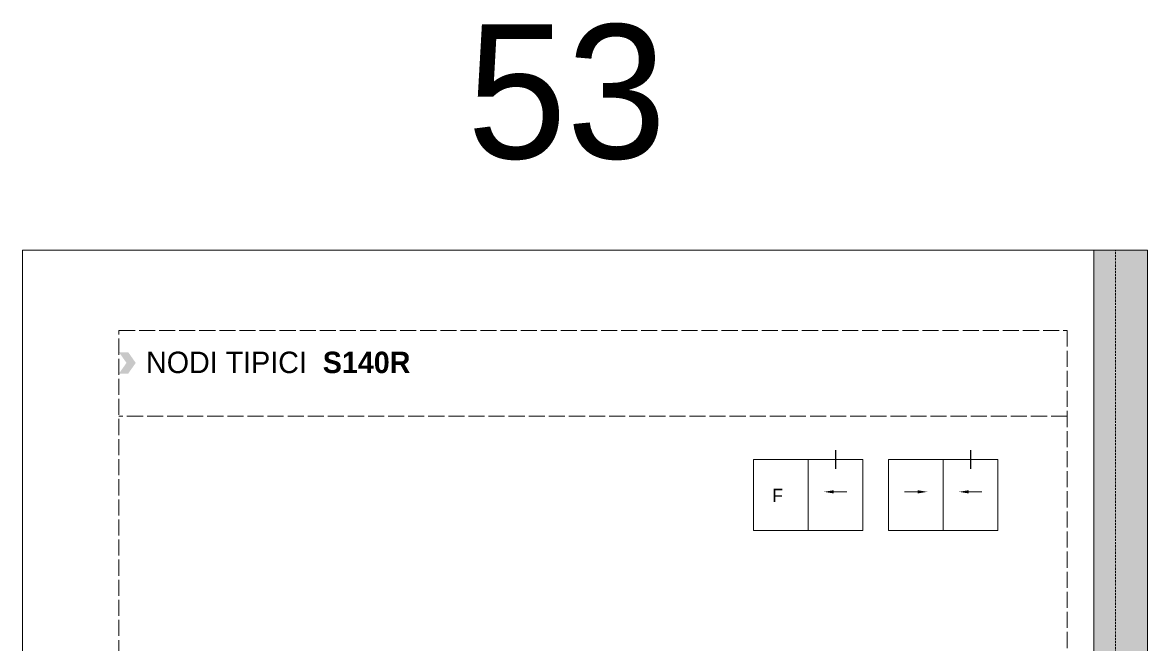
# Model space of a CAD drawing. Header units: millimetres. Extents: x -576 to 4430, y -1196 to 2690.
# Drawn here: x 520 to 730, y -967.6 to -851.5 of the extents above; entities that cross this region are included whole.
import ezdxf

# ---------------------------------------------------------------- set-up
doc = ezdxf.new("R2010")
doc.units = ezdxf.units.MM
doc.header["$LTSCALE"] = 0.25
doc.header["$MEASUREMENT"] = 0
for name, pattern in [('ACAD_ISO02W100', [15, 12, -3]), ('DOT2', [0.125, 0, -0.125]), ('HIDDEN', [9.525, 6.35, -3.175])]:
    doc.linetypes.add(name, pattern=pattern)
doc.layers.get('0').update_dxf_attribs({"lineweight": 5})
doc.layers.add('01_ALUK Logo', color=7, linetype='Continuous')
doc.layers.add('QUOTE', color=254, linetype='Continuous')
doc.layers.add('01_Dimension', color=251, linetype='Continuous', lineweight=9)
doc.layers.add('01_Text', color=40, linetype='Continuous', lineweight=25)
doc.layers.add('01_Fill Border Red', color=7, linetype='Continuous', lineweight=20, true_color=0xe2001a)
doc.layers.add('01_Text [White]', color=7, linetype='Continuous', lineweight=25, true_color=0xffffff)
doc.layers.add('02_Block Frame', color=7, linetype='Continuous', lineweight=5, true_color=0xe2001a, plot=False)
doc.layers.add('02_Layout Grid', color=252, linetype='DOT2', lineweight=5, plot=False, transparency=0.5)
doc.styles.add('ALUK Main&Secondary Titles', font='GOTHIC.TTF')
doc.styles.add('Aluk Text', font='GOTHIC.TTF')
doc.styles.get("Standard").update_dxf_attribs({"font": 'arial.ttf'})

# ---------------------------------------------------------------- blocks, each defined once
blk = doc.blocks.new('A$C14581')
at = {"layer": '01_Text', "insert": (0, -0.19), "char_height": 2, "attachment_point": 7, "style": 'Aluk Text'}
blk.add_mtext_dynamic_manual_height_columns('{\\fPoppins|b0|i0|c0|p2;\\H0.875x;©  2025 AluK S.A. All rights reserved}', width=51.3351, gutter_width=204.25, heights=[0], dxfattribs=at)
blk = doc.blocks.new('AluK Logo')
at = {"layer": '01_ALUK Logo', "true_color": 0xe2001a}
h = blk.add_hatch(color=242, dxfattribs=at)
h.dxf.hatch_style = 1
h.paths.add_polyline_path([(18.02, 3.04), (19.92, 5.98), (17.56, 5.98), (15.66, 3.11), (15.66, 7.76), (13.58, 7.76), (13.58, 0), (15.66, 0), (15.66, 2.93), (17.53, 0), (20, 0)])
at = {"layer": '01_ALUK Logo', "true_color": 0x323338}
h = blk.add_hatch(color=250, dxfattribs=at)
h.dxf.hatch_style = 1
h.paths.add_polyline_path([(3.94, 0), (5.02, 0), (5.02, 5.96), (3.87, 5.96), (0, 0), (1.15, 0), (2.2, 1.63), (3.94, 1.63)])
h.paths.add_polyline_path([(3.95, 2.64), (2.86, 2.64), (3.95, 4.31)], flags=16)
h = blk.add_hatch(color=250, dxfattribs=at)
h.dxf.hatch_style = 1
h.paths.add_polyline_path([(6.62, 1.12), (6.62, 5.97), (5.53, 5.97), (5.53, 0), (8.38, 0), (8.38, 1.12)])
h = blk.add_hatch(color=250, dxfattribs=at)
h.dxf.hatch_style = 1
h.paths.add_polyline_path([(12.57, 5.97), (11.43, 5.97), (11.43, 2.02, -1), (9.65, 2.02), (9.65, 5.97), (8.52, 5.97), (8.52, 2.02, 0.999791), (12.57, 2.02)])
at = {"layer": '01_ALUK Logo', "color": 242, "lineweight": 0, "true_color": 0xe2001a}
blk.add_lwpolyline([(17.53, 0), (20, 0), (18.02, 3.04), (19.92, 5.98), (17.56, 5.98), (15.66, 3.11), (15.66, 7.76), (13.58, 7.76), (13.58, 0), (15.66, 0), (15.66, 2.93)], close=True, dxfattribs=at)
at = {"layer": '01_ALUK Logo', "color": 250, "lineweight": 0, "true_color": 0x323338}
for points in [[(2.2, 1.63), (3.94, 1.63), (3.94, 0), (5.02, 0), (5.02, 5.96), (3.87, 5.96), (0, 0), (1.15, 0)], [(2.86, 2.64), (3.95, 4.31), (3.95, 2.64)], [(8.38, 0), (8.38, 1.12), (6.62, 1.12), (6.62, 5.97), (5.53, 5.97), (5.53, 0)]]:
    blk.add_lwpolyline(points, close=True, dxfattribs=at)
blk.add_lwpolyline([(9.65, 2.02), (9.65, 5.97), (8.52, 5.97), (8.52, 2.02, 1), (12.57, 2.02), (12.57, 5.97), (11.43, 5.97), (11.43, 2.02, -1)], format="xyb", close=True, dxfattribs=at)
at = {"layer": '01_ALUK Logo', "color": 242, "lineweight": 0, "true_color": 0xe2001a, "insert": (16.69, 7.28), "char_height": 1.06, "attachment_point": 5}
blk.add_mtext_dynamic_manual_height_columns('®', width=0.2845, gutter_width=0.756, heights=[0], dxfattribs=at)
blk = doc.blocks.new('PAGE dispari')
at = {"layer": '01_Fill Border Red', "ltscale": 0.25}
h = blk.add_hatch(color=256, dxfattribs=at)
h.dxf.hatch_style = 1
h.paths.add_polyline_path([(200, 107), (200, 297), (210, 297), (210, 107)])
at = {"layer": '02_Block Frame'}
for p, q in [((200, 107), (200, 297)), ((208, 107), (200, 107))]:
    blk.add_line(p, q, dxfattribs=at)
at = {"layer": '02_Block Frame', "linetype": 'ACAD_ISO02W100'}
blk.add_line((195, 266), (18, 266), dxfattribs=at)
at = {"layer": '02_Block Frame'}
blk.add_lwpolyline([(0, 0), (0, 297), (210, 297), (210, 0)], close=True, dxfattribs=at)
at = {"layer": '02_Block Frame', "linetype": 'ACAD_ISO02W100'}
blk.add_lwpolyline([(18, 15), (18, 282), (195, 282), (195, 15)], close=True, dxfattribs=at)
at = {"layer": '02_Layout Grid', "linetype": 'HIDDEN', "ltscale": 0.25}
for p, q in [((204, 107), (204, 297)), ((200, 109), (208, 109))]:
    blk.add_line(p, q, dxfattribs=at)
at = {"layer": '02_Layout Grid', "color": 6, "ltscale": 0.25}
blk.add_line((42, 5), (42, -5), dxfattribs=at)
at = {"layer": '01_ALUK Logo', "xscale": 0.9841678626162992, "yscale": 0.9841678626162992, "zscale": 0.9841678626162992}
blk.add_blockref('AluK Logo', (18, 5), dxfattribs=at)
at = {"layer": '01_Text'}
blk.add_blockref('A$C14581', (42, 5), dxfattribs=at)
at = {"layer": '01_Text [White]', "color": 7, "true_color": 0xffffff, "insert": (204, 109), "char_height": 2.5, "attachment_point": 4, "rotation": 90, "style": 'ALUK Main&Secondary Titles'}
blk.add_mtext_dynamic_manual_height_columns('NODI TIPICI\\P{\\fCentury Gothic|b0|i1|c0|p34;TYPICAL DETAIL}', width=120.6297, gutter_width=15, heights=[0], dxfattribs=at)

msp = doc.modelspace()

# ---------------------------------------------------------------- linework, layer by layer
at = {"layer": '01_Dimension', "color": 8}
for p, q in [((666.667, -946.323), (666.667, -933.061)), ((691.857, -946.323), (691.857, -933.061))]:
    msp.add_line(p, q, dxfattribs=at)
at = {"layer": '01_Dimension'}
for p, q in [((671.123, -939.092), (673.87, -939.092)), ((687.401, -939.092), (684.654, -939.092)), ((696.313, -939.092), (699.06, -939.092))]:
    msp.add_line(p, q, dxfattribs=at)
at = {"layer": '01_Dimension', "color": 8}
for points in [[(676.862, -946.323), (656.472, -946.323), (656.472, -933.061), (676.862, -933.061)], [(702.052, -946.323), (681.662, -946.323), (681.662, -933.061), (702.052, -933.061)]]:
    msp.add_lwpolyline(points, close=True, dxfattribs=at)
at = {"layer": '01_Dimension'}
for points in [[(671.423, -938.792), (671.423, -939.392), (669.623, -939.092)], [(687.101, -938.792), (687.101, -939.392), (688.901, -939.092)], [(696.613, -938.792), (696.613, -939.392), (694.813, -939.092)]]:
    msp.add_solid(points, dxfattribs=at)
at = {"layer": '01_Fill Border Red'}
for points in [[(541.141, -915.029), (539.412, -915.029), (539.73, -913.029), (538, -913.029)], [(539.73, -917.029), (538, -917.029), (541.141, -915.029), (539.412, -915.029)]]:
    msp.add_solid(points, dxfattribs=at)
at = {"layer": 'QUOTE', "color": 3}
for p, q in [((671.764, -931.344), (671.764, -934.778)), ((696.955, -931.344), (696.955, -934.778))]:
    msp.add_line(p, q, dxfattribs=at)

# ---------------------------------------------------------------- block references
msp.add_blockref('PAGE dispari', (520, -1191))

# ---------------------------------------------------------------- texts
at = {"layer": '01_Text', "ltscale": 0.25, "style": 'Aluk Text'}
for s, width, insert, char_height, attachment_point in [('53', 46.83298, (602.981, -851.871), 25, 1), ('F', 3.17792, (661.964, -938.514), 2.5, 3)]:
    msp.add_mtext_dynamic_manual_height_columns(s, width=width, gutter_width=12.5, heights=[0], dxfattribs=dict(at, insert=insert, char_height=char_height, attachment_point=attachment_point))
at = {"layer": '01_Text', "insert": (543.067, -914.96), "char_height": 4, "attachment_point": 4, "style": 'ALUK Main&Secondary Titles'}
msp.add_mtext_dynamic_manual_height_columns('NODI TIPICI  {\\fCentury Gothic|b1|i0|c0|p34;S140R}', width=120.62971, gutter_width=15, heights=[0], dxfattribs=at)

doc.saveas('drawing.dxf')
